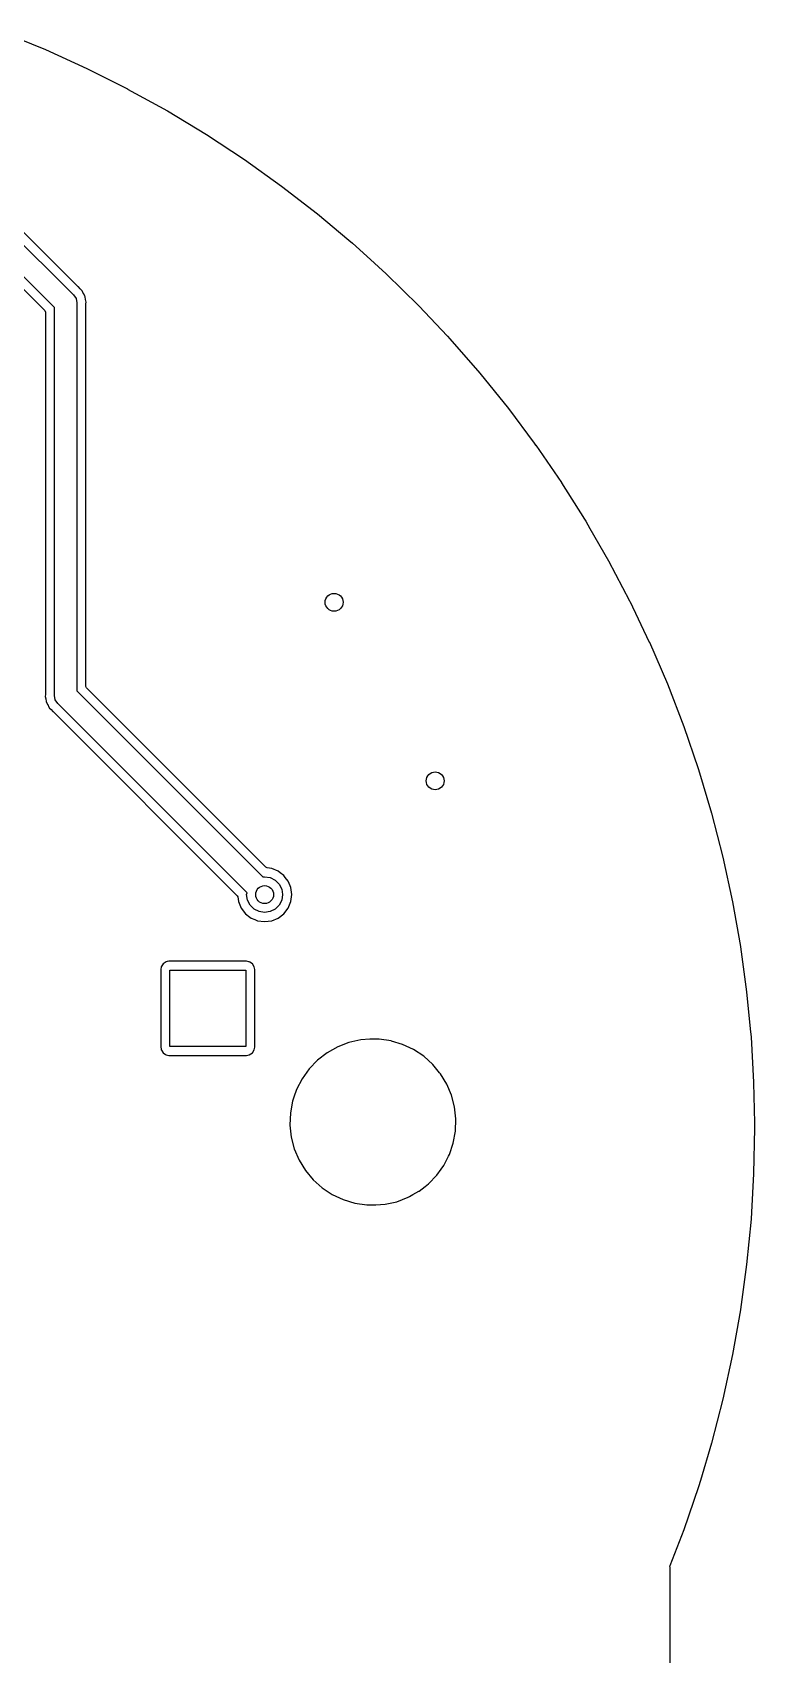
# Model space of a CAD drawing. Extents: x -3.95 to 1.03, y -1.83 to 1.03.
# Drawn here: x -2.104 to -1.469, y -0.468 to 0.958 of the extents above; entities that cross this region are included whole.
import ezdxf

# ---------------------------------------------------------------- set-up
doc = ezdxf.new("R2010")
doc.units = 0
doc.header["$MEASUREMENT"] = 0
doc.layers.add('BLACK', color=7, linetype='CONTINUOUS')

msp = doc.modelspace()

# ---------------------------------------------------------------- linework, layer by layer
at = {"layer": 'BLACK', "linetype": 'CONTINUOUS'}
for p, q in [((-2.1298, 0.958), (-2.0928, 0.9429)), ((-2.0928, 0.9429), (-2.0927, 0.9429)), ((-2.0927, 0.9429), (-2.0563, 0.9263)), ((-2.0563, 0.9263), (-2.0563, 0.9263)), ((-2.0563, 0.9263), (-2.0458, 0.921)), ((-2.0458, 0.921), (-2.0205, 0.9084)), ((-2.0205, 0.9084), (-2.0205, 0.9083)), ((-2.0205, 0.9083), (-1.9855, 0.889)), ((-1.9855, 0.889), (-1.9854, 0.889)), ((-1.9854, 0.889), (-1.9512, 0.8683)), ((-1.9512, 0.8683), (-1.9511, 0.8683)), ((-1.9511, 0.8683), (-1.9177, 0.8463)), ((-1.9177, 0.8463), (-1.9177, 0.8463)), ((-1.9177, 0.8463), (-1.8851, 0.823)), ((-1.8851, 0.823), (-1.8851, 0.823)), ((-1.8851, 0.823), (-1.8535, 0.7985)), ((-2.1267, 0.7858), (-2.068, 0.7272)), ((-2.0643, 0.7346), (-2.1165, 0.7868)), ((-1.8535, 0.7985), (-1.8534, 0.7985)), ((-1.8534, 0.7985), (-1.826, 0.7755)), ((-2.0848, 0.7162), (-2.1406, 0.7719)), ((-1.826, 0.7755), (-1.8228, 0.7728)), ((-1.8228, 0.7728), (-1.8227, 0.7727)), ((-1.8227, 0.7727), (-1.81, 0.7612)), ((-2.1416, 0.7618), (-2.0933, 0.7135)), ((-1.81, 0.7612), (-1.7931, 0.7458)), ((-1.7931, 0.7458), (-1.7931, 0.7458)), ((-1.7931, 0.7458), (-1.7645, 0.7178)), ((-2.0639, 0.7343), (-2.0643, 0.7346)), ((-2.0638, 0.7343), (-2.0639, 0.7343)), ((-2.0623, 0.7326), (-2.0638, 0.7343)), ((-2.0622, 0.7326), (-2.0623, 0.7326)), ((-2.0606, 0.7309), (-2.0622, 0.7326)), ((-2.0605, 0.7309), (-2.0606, 0.7309)), ((-2.0606, 0.7309), (-2.0606, 0.7309)), ((-2.0602, 0.7304), (-2.0605, 0.7309)), ((-2.0592, 0.7283), (-2.0602, 0.7304)), ((-2.0602, 0.7304), (-2.0602, 0.7304)), ((-2.0591, 0.7282), (-2.0592, 0.7283)), ((-2.0581, 0.7262), (-2.0591, 0.7282)), ((-2.0933, 0.7135), (-2.0927, 0.7121)), ((-2.0848, 0.375), (-2.0848, 0.7162)), ((-2.068, 0.7272), (-2.068, 0.7272)), ((-2.068, 0.7272), (-2.0659, 0.724)), ((-2.0659, 0.724), (-2.0652, 0.7203)), ((-2.0652, 0.7203), (-2.0652, 0.3791)), ((-2.0581, 0.7261), (-2.0581, 0.7262)), ((-2.0579, 0.7256), (-2.0581, 0.7261)), ((-2.0575, 0.7233), (-2.0579, 0.7256)), ((-2.0579, 0.7256), (-2.0579, 0.7256)), ((-2.0575, 0.7232), (-2.0575, 0.7233)), ((-2.0571, 0.7209), (-2.0575, 0.7232)), ((-2.0573, 0.7192), (-2.0572, 0.7194)), ((-2.0573, 0.3831), (-2.0573, 0.7192)), ((-2.0572, 0.7194), (-2.0571, 0.7209)), ((-1.7645, 0.7178), (-1.7645, 0.7177)), ((-1.7645, 0.7177), (-1.7393, 0.6911)), ((-2.0927, 0.7121), (-2.0927, 0.3761)), ((-1.7393, 0.6911), (-1.737, 0.6887)), ((-1.737, 0.6887), (-1.737, 0.6886)), ((-1.737, 0.6886), (-1.7107, 0.6585)), ((-1.7107, 0.6585), (-1.7107, 0.6584)), ((-1.7107, 0.6584), (-1.6856, 0.6273)), ((-1.6856, 0.6273), (-1.6855, 0.6273)), ((-1.6855, 0.6273), (-1.663, 0.597)), ((-1.663, 0.597), (-1.6617, 0.5952)), ((-1.6617, 0.5952), (-1.6616, 0.5951)), ((-1.6616, 0.5951), (-1.639, 0.5622)), ((-1.639, 0.5622), (-1.6389, 0.5621)), ((-1.6389, 0.5621), (-1.6187, 0.53)), ((-1.6187, 0.53), (-1.6176, 0.5283)), ((-1.6176, 0.5283), (-1.6176, 0.5282)), ((-1.6176, 0.5282), (-1.614, 0.522)), ((-1.614, 0.522), (-1.5976, 0.4936)), ((-1.5976, 0.4936), (-1.5976, 0.4935)), ((-1.5976, 0.4935), (-1.579, 0.4582)), ((-1.579, 0.4582), (-1.5789, 0.4581)), ((-1.5789, 0.4581), (-1.5617, 0.422)), ((-1.5617, 0.422), (-1.5616, 0.422)), ((-1.5616, 0.422), (-1.5458, 0.3853)), ((-1.5458, 0.3853), (-1.5458, 0.3853)), ((-1.5458, 0.3853), (-1.5458, 0.3852)), ((-1.5458, 0.3852), (-1.5314, 0.3479)), ((-2.0928, 0.3759), (-2.0929, 0.3743)), ((-2.0929, 0.3743), (-2.0925, 0.3721)), ((-2.0927, 0.3761), (-2.0928, 0.3759)), ((-2.0925, 0.3721), (-2.0925, 0.372)), ((-2.0925, 0.372), (-2.0921, 0.3697)), ((-2.0841, 0.3712), (-2.0848, 0.375)), ((-2.082, 0.368), (-2.0841, 0.3712)), ((-2.0652, 0.3791), (-1.9016, 0.2155)), ((-2.0567, 0.3818), (-2.0573, 0.3831)), ((-1.899, 0.2241), (-2.0567, 0.3818)), ((-2.0921, 0.3697), (-2.0921, 0.3696)), ((-2.0921, 0.3696), (-2.092, 0.3692)), ((-2.092, 0.3692), (-2.0919, 0.3691)), ((-2.0919, 0.3691), (-2.0919, 0.3691)), ((-2.0919, 0.3691), (-2.0909, 0.367)), ((-2.0909, 0.367), (-2.0908, 0.367)), ((-2.0908, 0.367), (-2.0898, 0.3649)), ((-2.0898, 0.3649), (-2.0898, 0.3648)), ((-2.0898, 0.3648), (-2.0895, 0.3644)), ((-2.0895, 0.3644), (-2.0894, 0.3643)), ((-2.0894, 0.3643), (-2.0878, 0.3627)), ((-2.0878, 0.3627), (-2.0878, 0.3627)), ((-2.0878, 0.3627), (-2.0862, 0.361)), ((-2.0862, 0.361), (-2.0861, 0.3609)), ((-2.0861, 0.3609), (-2.0857, 0.3606)), ((-2.0857, 0.3606), (-1.9241, 0.199)), ((-1.9155, 0.2016), (-2.082, 0.368)), ((-1.5314, 0.3479), (-1.5313, 0.3478)), ((-1.5313, 0.3478), (-1.5187, 0.3108)), ((-1.5187, 0.3108), (-1.5184, 0.31)), ((-1.5184, 0.31), (-1.5184, 0.3099)), ((-1.5184, 0.3099), (-1.5069, 0.2716)), ((-1.5069, 0.2716), (-1.5069, 0.2716)), ((-1.5069, 0.2716), (-1.4969, 0.2328)), ((-1.4969, 0.2328), (-1.4969, 0.2328)), ((-1.4969, 0.2328), (-1.4884, 0.1937)), ((-1.9016, 0.2155), (-1.9, 0.2157)), ((-1.9, 0.2157), (-1.8951, 0.215)), ((-1.8979, 0.2236), (-1.899, 0.2241)), ((-1.8938, 0.223), (-1.8979, 0.2236)), ((-1.8951, 0.215), (-1.8907, 0.2127)), ((-1.8881, 0.2207), (-1.8938, 0.223)), ((-1.8862, 0.2192), (-1.8881, 0.2207)), ((-1.8831, 0.2169), (-1.8862, 0.2192)), ((-1.8818, 0.2151), (-1.8831, 0.2169)), ((-1.8794, 0.2119), (-1.8818, 0.2151)), ((-1.9158, 0.2), (-1.9155, 0.2016)), ((-1.915, 0.1951), (-1.9158, 0.2)), ((-1.8907, 0.2127), (-1.8873, 0.2093)), ((-1.8873, 0.2093), (-1.885, 0.2049)), ((-1.885, 0.2049), (-1.8842, 0.2)), ((-1.8842, 0.2), (-1.885, 0.1951)), ((-1.8776, 0.2077), (-1.8794, 0.2119)), ((-1.877, 0.2062), (-1.8776, 0.2077)), ((-1.8761, 0.2), (-1.877, 0.2062)), ((-1.877, 0.1938), (-1.8761, 0.2)), ((-1.9241, 0.199), (-1.9236, 0.1979)), ((-1.9236, 0.1979), (-1.923, 0.1938)), ((-1.923, 0.1938), (-1.9206, 0.1881)), ((-1.9206, 0.1881), (-1.9206, 0.1881)), ((-1.9206, 0.1881), (-1.9169, 0.1831)), ((-1.9127, 0.1907), (-1.915, 0.1951)), ((-1.9093, 0.1873), (-1.9127, 0.1907)), ((-1.9049, 0.185), (-1.9093, 0.1873)), ((-1.8907, 0.1873), (-1.8951, 0.185)), ((-1.8873, 0.1907), (-1.8907, 0.1873)), ((-1.885, 0.1951), (-1.8873, 0.1907)), ((-1.8831, 0.1831), (-1.8794, 0.1881)), ((-1.8794, 0.1881), (-1.877, 0.1938)), ((-1.4884, 0.1937), (-1.4884, 0.1936)), ((-1.4884, 0.1936), (-1.4815, 0.1545)), ((-1.9169, 0.1831), (-1.9129, 0.1801)), ((-1.9129, 0.1801), (-1.9119, 0.1793)), ((-1.9119, 0.1793), (-1.9087, 0.178)), ((-1.9087, 0.178), (-1.9062, 0.177)), ((-1.9062, 0.177), (-1.9, 0.1762)), ((-1.9, 0.1843), (-1.9049, 0.185)), ((-1.8951, 0.185), (-1.9, 0.1843)), ((-1.9, 0.1762), (-1.8938, 0.177)), ((-1.8938, 0.177), (-1.8881, 0.1793)), ((-1.8881, 0.1793), (-1.8831, 0.1831)), ((-1.4815, 0.1545), (-1.4815, 0.1543)), ((-1.4815, 0.1543), (-1.4815, 0.1542)), ((-1.4815, 0.1542), (-1.4761, 0.1146)), ((-1.9909, 0.1364), (-1.9914, 0.1342)), ((-1.9914, 0.1342), (-1.9914, 0.0658)), ((-1.9892, 0.1392), (-1.9909, 0.1365)), ((-1.9909, 0.1365), (-1.9909, 0.1364)), ((-1.9865, 0.1409), (-1.9892, 0.1392)), ((-1.9856, 0.1411), (-1.9865, 0.1409)), ((-1.9842, 0.1414), (-1.9856, 0.1411)), ((-1.9158, 0.1414), (-1.9842, 0.1414)), ((-1.9842, 0.1414), (-1.9842, 0.1414)), ((-1.9835, 0.0665), (-1.9835, 0.1335)), ((-1.9835, 0.1335), (-1.9165, 0.1335)), ((-1.9165, 0.1335), (-1.9165, 0.0665)), ((-1.914, 0.141), (-1.9158, 0.1414)), ((-1.9158, 0.1414), (-1.9158, 0.1414)), ((-1.9135, 0.1409), (-1.914, 0.141)), ((-1.9129, 0.1405), (-1.9135, 0.1409)), ((-1.9108, 0.1392), (-1.9129, 0.1405)), ((-1.9091, 0.1365), (-1.9108, 0.1392)), ((-1.9086, 0.1342), (-1.9091, 0.1365)), ((-1.9086, 0.0658), (-1.9086, 0.1342)), ((-1.4761, 0.1146), (-1.4761, 0.1145)), ((-1.4761, 0.1145), (-1.4729, 0.0819)), ((-1.8154, 0.0723), (-1.8258, 0.07)), ((-1.8074, 0.0729), (-1.8154, 0.0723)), ((-1.7994, 0.0729), (-1.8074, 0.0729)), ((-1.7888, 0.0713), (-1.7994, 0.0729)), ((-1.4729, 0.0819), (-1.4722, 0.0747)), ((-1.4722, 0.0747), (-1.4722, 0.0746)), ((-1.4722, 0.0746), (-1.4699, 0.0352)), ((-1.9914, 0.0658), (-1.9911, 0.0645)), ((-1.9911, 0.0645), (-1.9909, 0.0635)), ((-1.9909, 0.0635), (-1.9907, 0.0631)), ((-1.9907, 0.0631), (-1.9892, 0.0608)), ((-1.9892, 0.0608), (-1.9872, 0.0595)), ((-1.9872, 0.0595), (-1.9865, 0.0591)), ((-1.9865, 0.0591), (-1.9865, 0.0591)), ((-1.9865, 0.0591), (-1.9865, 0.0591)), ((-1.9865, 0.0591), (-1.9842, 0.0586)), ((-1.9842, 0.0586), (-1.9842, 0.0586)), ((-1.9842, 0.0586), (-1.9158, 0.0586)), ((-1.9165, 0.0665), (-1.9835, 0.0665)), ((-1.9158, 0.0586), (-1.9135, 0.0591)), ((-1.9135, 0.0591), (-1.9108, 0.0608)), ((-1.9108, 0.0608), (-1.9091, 0.0635)), ((-1.9091, 0.0635), (-1.9086, 0.0658)), ((-1.845, 0.0609), (-1.8535, 0.0544)), ((-1.8357, 0.0661), (-1.845, 0.0609)), ((-1.8258, 0.07), (-1.8357, 0.0661)), ((-1.7884, 0.0712), (-1.7888, 0.0713)), ((-1.7888, 0.0713), (-1.7888, 0.0713)), ((-1.7888, 0.0713), (-1.7888, 0.0713)), ((-1.7786, 0.0682), (-1.7884, 0.0712)), ((-1.769, 0.0637), (-1.7786, 0.0682)), ((-1.7601, 0.0578), (-1.769, 0.0637)), ((-1.7521, 0.0507), (-1.7601, 0.0578)), ((-1.8609, 0.0467), (-1.8671, 0.0381)), ((-1.8535, 0.0544), (-1.8609, 0.0467)), ((-1.7461, 0.0434), (-1.7521, 0.0507)), ((-1.7453, 0.0425), (-1.7461, 0.0434)), ((-1.872, 0.0286), (-1.8742, 0.022)), ((-1.8671, 0.0381), (-1.872, 0.0286)), ((-1.872, 0.0286), (-1.872, 0.0286)), ((-1.7398, 0.0334), (-1.7453, 0.0425)), ((-1.7356, 0.0236), (-1.7398, 0.0334)), ((-1.4699, 0.0352), (-1.4699, 0.0347)), ((-1.4699, 0.0347), (-1.4699, 0.0346)), ((-1.4699, 0.0346), (-1.4692, -0.0007)), ((-1.8754, 0.0185), (-1.8773, 0.008)), ((-1.8742, 0.022), (-1.8754, 0.0185)), ((-1.7329, 0.0133), (-1.7356, 0.0236)), ((-1.8773, 0.008), (-1.8777, -0.0027)), ((-1.7317, 0.0027), (-1.7329, 0.0133)), ((-1.7321, -0.008), (-1.7317, 0.0027)), ((-1.8777, -0.0027), (-1.8766, -0.0133)), ((-1.8766, -0.0133), (-1.8739, -0.0236)), ((-1.7341, -0.0185), (-1.7321, -0.008)), ((-1.4691, -0.0054), (-1.4699, -0.0452)), ((-1.4692, -0.0007), (-1.4691, -0.0053)), ((-1.4691, -0.0053), (-1.4691, -0.0054)), ((-1.8739, -0.0236), (-1.8697, -0.0334)), ((-1.7375, -0.0286), (-1.7341, -0.0185)), ((-1.8697, -0.0334), (-1.8641, -0.0425)), ((-1.8641, -0.0425), (-1.8573, -0.0507)), ((-1.7486, -0.0467), (-1.7447, -0.0413)), ((-1.7447, -0.0413), (-1.7424, -0.0381)), ((-1.7424, -0.0381), (-1.7382, -0.0299)), ((-1.7382, -0.0299), (-1.7375, -0.0286)), ((-1.7375, -0.0286), (-1.7375, -0.0286)), ((-1.7375, -0.0286), (-1.7375, -0.0286)), ((-1.8573, -0.0507), (-1.8494, -0.0578)), ((-1.7642, -0.0608), (-1.7588, -0.0566)), ((-1.7588, -0.0566), (-1.756, -0.0544)), ((-1.756, -0.0544), (-1.7486, -0.0467)), ((-1.4699, -0.0454), (-1.4718, -0.0791)), ((-1.4699, -0.0452), (-1.4699, -0.0454)), ((-1.4699, -0.0454), (-1.4699, -0.0454)), ((-1.8494, -0.0578), (-1.8405, -0.0637)), ((-1.8405, -0.0637), (-1.8308, -0.0682)), ((-1.8308, -0.0682), (-1.8206, -0.0713)), ((-1.8206, -0.0713), (-1.8101, -0.0729)), ((-1.7941, -0.0723), (-1.7837, -0.07)), ((-1.7837, -0.07), (-1.7737, -0.0661)), ((-1.7737, -0.0661), (-1.7725, -0.0654)), ((-1.7725, -0.0654), (-1.7695, -0.0638)), ((-1.7695, -0.0638), (-1.7644, -0.0609)), ((-1.7644, -0.0609), (-1.7642, -0.0608)), ((-1.8101, -0.0729), (-1.8101, -0.0729)), ((-1.8101, -0.0729), (-1.8021, -0.0729)), ((-1.8021, -0.0729), (-1.7941, -0.0723)), ((-1.8021, -0.0729), (-1.8021, -0.0729)), ((-1.4722, -0.0854), (-1.4761, -0.1252)), ((-1.4718, -0.0791), (-1.4722, -0.0853)), ((-1.4722, -0.0853), (-1.4722, -0.0854)), ((-1.4761, -0.1253), (-1.4815, -0.1649)), ((-1.4761, -0.1252), (-1.4761, -0.1253)), ((-1.4815, -0.165), (-1.4884, -0.2043)), ((-1.4815, -0.1649), (-1.4815, -0.165)), ((-1.4884, -0.2044), (-1.4969, -0.2435)), ((-1.4884, -0.2043), (-1.4884, -0.2044)), ((-1.4969, -0.2436), (-1.5069, -0.2823)), ((-1.4969, -0.2435), (-1.4969, -0.2436)), ((-1.5069, -0.2823), (-1.5167, -0.3151)), ((-1.5069, -0.2823), (-1.5069, -0.2823)), ((-1.5184, -0.3207), (-1.5313, -0.3585)), ((-1.5167, -0.3151), (-1.5184, -0.3206)), ((-1.5184, -0.3206), (-1.5184, -0.3207)), ((-1.5314, -0.3586), (-1.5436, -0.3903)), ((-1.5313, -0.3585), (-1.5314, -0.3586)), ((-1.5436, -0.3903), (-1.5438, -0.3907)), ((-1.5438, -0.3907), (-1.5438, -0.3907)), ((-1.5438, -0.3907), (-1.5438, -0.3907)), ((-1.5438, -0.3907), (-1.5437, -0.391)), ((-1.5437, -0.391), (-1.5437, -0.391)), ((-1.5437, -0.391), (-1.5437, -0.3911)), ((-1.5437, -0.3911), (-1.5437, -1.8325)), ((-1.5436, -0.3903), (-1.5436, -0.3903))]:
    msp.add_line(p, q, dxfattribs=at)
at = {"layer": 'BLACK'}
for centre in [(-1.8389, 0.457), (-1.75, 0.3), (-1.9, 0.2)]:
    msp.add_circle(centre, 0.00787, dxfattribs=at)

doc.saveas('drawing.dxf')
